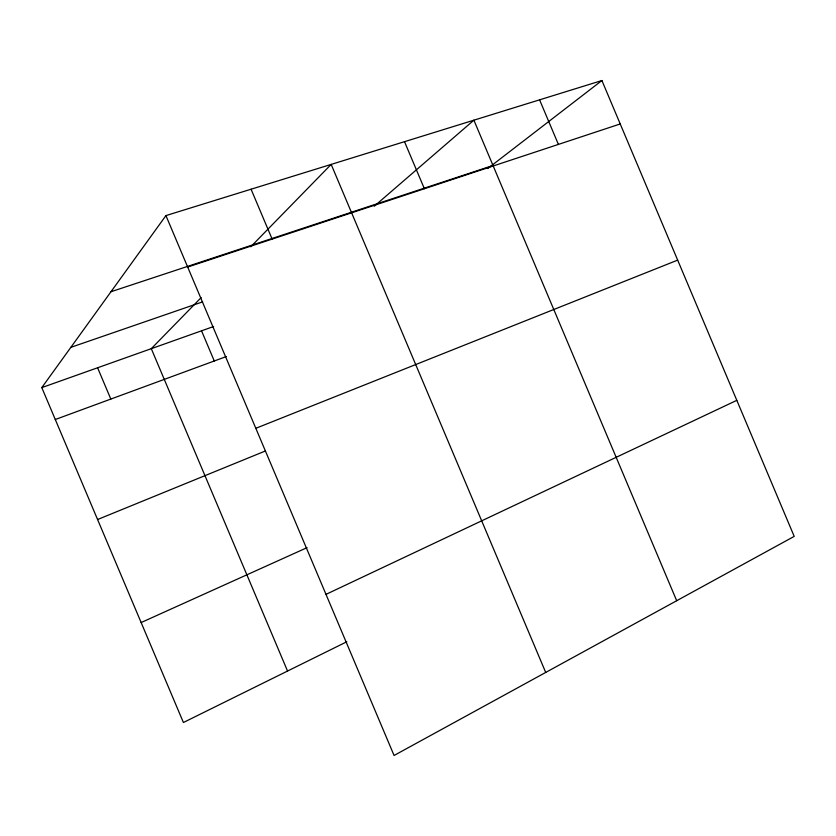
<?xml version="1.0" encoding="UTF-8"?>
<svg xmlns="http://www.w3.org/2000/svg" width="836" height="836" viewBox="0 0 836 836"><rect width="100%" height="100%" fill="white"/><g stroke="black" fill="none" stroke-linecap="round" stroke-linejoin="round"><path stroke-width="1.25" d="M346.846 641.735L183.408 722.503L41.8 387.611L165.936 215.594L601.91 80.528L794.2 536.388L394.07 755.472L165.936 215.594M201.142 297.606L151.295 348.675L287.542 671.036M250.769 246.766L331.171 164.399L545.709 672.447M374.277 206.231L473.887 120.185L676.69 600.729M487.764 168.517L601.91 80.528M325.998 594.365L736.819 400.339M141.148 622.538L307.084 547.643M97.582 519.522L264.928 451.168M255.816 428.304L677.662 260.121M55.291 419.515L226.337 356.544M41.8 387.611L213.64 326.51M70.851 347.348L202.667 301.848M187.672 267.039L620.228 123.958M110.989 291.722L490.763 166.197M539.586 99.829L558.396 144.419M404.519 141.681L424.385 188.737M251.072 189.218L272.139 239.096M201.528 330.816L214.277 360.985M97.593 367.767L110.822 399.065"/></g></svg>
